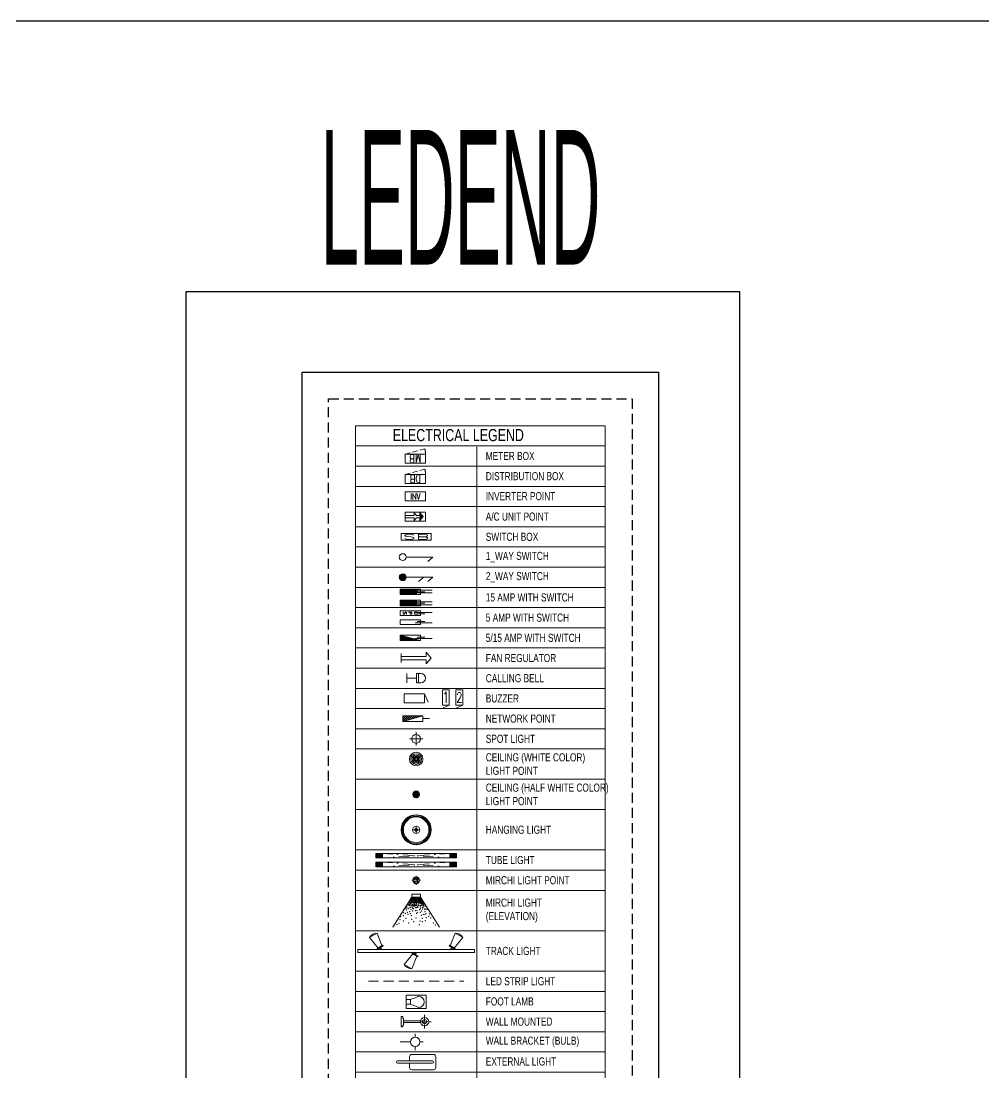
# Model space of a CAD drawing. Header units: inches. Extents: x 3365147 to 3374664, y 1380917 to 1384908.
# Drawn here: x 3371299.2 to 3371728.2, y 1384439.6 to 1384908.2 of the extents above; entities that cross this region are included whole.
import ezdxf

# ---------------------------------------------------------------- set-up
doc = ezdxf.new("R2010")
doc.units = ezdxf.units.IN
doc.header["$LTSCALE"] = 18
doc.header["$MEASUREMENT"] = 0
doc.header["$PDSIZE"] = -1
for name, pattern in [('DASHDOT', [1, 0.5, -0.25, 0, -0.25]), ('DASHDOT2', [0.5, 0.25, -0.125, 0, -0.125]), ('HIDDEN', [0.375, 0.25, -0.125]), ('HIDDEN2', [0.1875, 0.125, -0.0625])]:
    doc.linetypes.add(name, pattern=pattern)
for name, color, linetype, lineweight in [('ELECTRICAL-CEILING-POINTS HATCH_BC', 252, 'Continuous', 5), ('ELECTRICAL-CEILING-POINTS-00_BC', 230, 'Continuous', 20), ('ELECTRICAL-CEILING-POINTS-01_BC', 146, 'Continuous', 9), ('ELECTRICAL-CEILING-POINTS-02_BC', 231, 'Continuous', 5), ('ELECTRICAL-LEGEND BORDER_BC', 21, 'Continuous', 13), ('ELECTRICAL-LEGEND TEXT_BC', 7, 'Continuous', 20), ('ELECTRICAL-UPS-WALL-POINTS-00_BC', 2, 'Continuous', 20), ('ELECTRICAL-UPS-WALL-POINTS-01_BC', 136, 'Continuous', 9), ('ELECTRICAL-WALL-POINTS HATCH_BC', 252, 'Continuous', 5), ('ELECTRICAL-WALL-POINTS-00_BC', 20, 'Continuous', 20), ('ELECTRICAL-WALL-POINTS-01_BC', 136, 'Continuous', 9), ('ELECTRICAL-WALL-POINTS-02_BC', 21, 'Continuous', 5), ('WALL-00_BC', 7, 'Continuous', 30)]:
    doc.layers.add(name, color=color, linetype=linetype, lineweight=lineweight)
doc.styles.add('DIM_BC', font='swisscl.ttf')
doc.styles.add('ROMANS', font='romans.shx', dxfattribs={"width": 0.75})
doc.styles.get("Standard").update_dxf_attribs({"font": 'arial.ttf'})
doc.linetypes.add('BLUE_CUBE', pattern='A,0.1,0,[" BLUE CUBE",Standard,S=0.025,R=0,X=0,Y=-0.01],-0.22', length=0.32)
pattern_1 = [(225, (-69112.906983, 5496.040052), (0.026516504294, -0.026516504294), [])]
pattern_2 = [(315, (889.16595, -2740.59752), (0.265165043, 0.265165043), []), (45, (889.16595, -2740.59752), (-0.265165043, 0.265165043), [])]

# ---------------------------------------------------------------- blocks, each defined once
blk = doc.blocks.new('EC-CEILING LIGHT POINT_BC')
for radius in [3, 0.5]:
    blk.add_circle((0, 0), radius)
at = {"layer": 'ELECTRICAL-CEILING-POINTS-02_BC'}
for radius in [2.38, 1.75, 1.25, 0.875, 0.625]:
    blk.add_circle((0, 0), radius, dxfattribs=at)
blk = doc.blocks.new('EC-MIRCHI LIGHT_BC')
at = {"layer": 'ELECTRICAL-CEILING-POINTS-02_BC'}
h = blk.add_hatch(dxfattribs=at)
h.set_pattern_fill('ANSI31', color=256, scale=0.3, angle=180)
h.set_pattern_definition(pattern_1)
h.paths.add_polyline_path([(-0.89, 0.62, 1), (-0.38, 0.62, 1)])
h = blk.add_hatch(dxfattribs=at)
h.set_pattern_fill('ANSI31', color=256, scale=0.3, angle=180)
h.set_pattern_definition(pattern_1)
h.paths.add_polyline_path([(0.37, 0.64, 1), (0.87, 0.64, 1)])
h = blk.add_hatch(dxfattribs=at)
h.set_pattern_fill('ANSI31', color=256, scale=0.3, angle=180)
h.set_pattern_definition(pattern_1)
h.paths.add_polyline_path([(-0.37, -0.64, 1), (-0.87, -0.64, 1)])
h = blk.add_hatch(dxfattribs=at)
h.set_pattern_fill('ANSI31', color=256, scale=0.3, angle=180)
h.set_pattern_definition(pattern_1)
h.paths.add_polyline_path([(0.38, -0.62, 1), (0.89, -0.62, 1)])
for centre, radius in [((0, 0), 1.5), ((0, 0), 1.3), ((-0.64, 0.62), 0.252), ((0.62, 0.64), 0.252), ((-0.62, -0.64), 0.252), ((0.64, -0.62), 0.252)]:
    blk.add_circle(centre, radius)
at = {"layer": 'ELECTRICAL-CEILING-POINTS-01_BC', "linetype": 'ByBlock', "ltscale": 0.1}
for p, q in [((-2, 0), (2, 0)), ((0, -2), (0, 2))]:
    blk.add_line(p, q, dxfattribs=at)
blk = doc.blocks.new('EC-TRACK LIGHT_BC')
for p, q in [((-2, 7.25), (-1, 1.25)), ((2, 7.25), (-2, 7.25)), ((2, 7.25), (1, 1.25)), ((-1.5, 1.25), (1.5, 1.25)), ((-1.5, 1.25), (-1.5, 1)), ((-1.5, 1), (1.5, 1)), ((-0.25, 1), (-0.25, 0)), ((0.25, 1), (0.25, 0)), ((1.5, 1.25), (1.5, 1))]:
    blk.add_line(p, q)
blk.add_arc((0, 3.5), 4.25, 61.9275, 118.0725)
blk = doc.blocks.new('EC-HANGING LIGHT_BC')
for radius in [165, 41.5]:
    blk.add_circle((0, 0), radius)
at = {"layer": 'ELECTRICAL-CEILING-POINTS-01_BC'}
for p, q in [((0, 18), (-18, 0)), ((-18, 0), (0, -18)), ((18, 0), (0, 18)), ((0, -18), (18, 0))]:
    blk.add_line(p, q, dxfattribs=at)
blk.add_circle((0, 0), 155, dxfattribs=at)
at = {"layer": 'ELECTRICAL-CEILING-POINTS-02_BC'}
for p, q in [((-6, 0), (-41, 0)), ((0, 41), (0, 6)), ((6, 0), (41, 0)), ((0, -6), (0, -41))]:
    blk.add_line(p, q, dxfattribs=at)
at = {"layer": 'ELECTRICAL-CEILING-POINTS-02_BC', "linetype": 'ByBlock'}
blk.add_circle((0, 0), 170, dxfattribs=at)
at = {"layer": 'ELECTRICAL-CEILING-POINTS-02_BC'}
for radius in [145, 5.92]:
    blk.add_circle((0, 0), radius, dxfattribs=at)
blk = doc.blocks.new('EW-FOOT LAMP_BC')
blk.add_line((0, 0.5), (0, -0.5))
blk.add_lwpolyline([(-4.5, -1.5), (0, -1.5), (0, 1.5), (-4.5, 1.5)], close=True)
at = {"layer": 'ELECTRICAL-WALL-POINTS-01_BC'}
for p, q in [((-1, -0.5), (-1, 0.5)), ((-1, 0.5), (0, 0.5)), ((0, -0.5), (-1, -0.5))]:
    blk.add_line(p, q, dxfattribs=at)
for centre, radius, start, end in [((-2.81, 0), 1.25, 90, 270), ((-0.5, 5.21), 4.58, 239.7518, 256.6454), ((-1.56, 0), 0.75, 41.8103, 90), ((-0.5, -5.21), 4.58, 103.3546, 120.2482), ((-1.56, 0), 0.75, 270, 318.1897)]:
    blk.add_arc(centre, radius, start, end, dxfattribs=at)
blk = doc.blocks.new('EW-WALL BRACKET (BULB)_BC')
for p, q in [((4.56, 0), (0, 0)), ((6.66, 3.61), (6.66, 2.09)), ((8.76, 0), (10.27, 0)), ((6.66, -3.62), (6.66, -2.11))]:
    blk.add_line(p, q)
blk.add_circle((6.66, -0.01), 2.1)
blk = doc.blocks.new('EW-AC SHOKET_BC')
at = {"layer": 'ELECTRICAL-WALL-POINTS HATCH_BC'}
h = blk.add_hatch(dxfattribs=at)
h.set_pattern_fill('ANSI31', color=256, scale=0.5, angle=135, style=0)
h.paths.add_polyline_path([(0, 8), (-1.75, 6.5), (1.75, 6.5)])
blk.add_lwpolyline([(-2, 0), (2, 0), (2, 9), (-2, 9)], close=True)
at = {"layer": 'ELECTRICAL-WALL-POINTS-01_BC'}
for p, q in [((0, 8), (-1.75, 6.5)), ((-1.75, 6.5), (-0.5, 6.5)), ((-0.5, 5), (-1.75, 4)), ((-0.5, 5), (-0.5, 6.5)), ((0, 8), (1.75, 6.5)), ((0.5, 6.5), (1.75, 6.5)), ((0.5, 5), (0.5, 6.5)), ((0.5, 5), (1.75, 4)), ((-1.75, 4), (-0.5, 4)), ((-0.5, 0), (-0.5, 4)), ((0.5, 4), (1.75, 4)), ((0.5, 0), (0.5, 4))]:
    blk.add_line(p, q, dxfattribs=at)
blk = doc.blocks.new('*U1160')
blk.add_lwpolyline([(4.5, 4), (-4.5, 4), (-4.5, 0), (4.5, 0)], close=True)
at = {"layer": 'ELECTRICAL-WALL-POINTS-02_BC', "linetype": 'ByBlock'}
blk.add_line((-4.5, 4), (4.19, 6.33), dxfattribs=at)
blk.add_arc((-4.5, 4), 9, 0, 15, dxfattribs=at)
at = {"layer": 'ELECTRICAL-WALL-POINTS-01_BC', "insert": (0, 2), "char_height": 3.6242, "attachment_point": 5, "rotation": 180, "style": 'ROMANS'}
blk.add_mtext('{\\Fromans|c0;DB}', dxfattribs=at)
blk = doc.blocks.new('EW-FAN REGULATOR_BC')
for p, q in [((0, 13.5), (-2.62, 11.25)), ((-2.62, 11.25), (-0.75, 11.25)), ((-0.75, 0), (-0.75, 11.25)), ((0, 13.5), (2.63, 11.25)), ((0.75, 11.25), (2.63, 11.25)), ((0.75, 0), (0.75, 11.25)), ((-2, 0), (2, 0))]:
    blk.add_line(p, q)
blk = doc.blocks.new('EW-WALL MOUNTED LIGHT_BC')
at = {"ltscale": 20}
for p, q in [((5.78, 0.25), (0.75, 0.25)), ((5.78, -0.25), (0.75, -0.25))]:
    blk.add_line(p, q, dxfattribs=at)
blk.add_lwpolyline([(0.75, -0.99), (0.75, 0.99), (0.5, 0.99), (0.5, 1.5), (0, 1.5), (0, -1.5), (0.5, -1.5), (0.5, -0.99), (0.75, -0.99)], dxfattribs=at)
for radius in [1.25, 0.625]:
    blk.add_circle((7, 0), radius)
at = {"layer": 'ELECTRICAL-WALL-POINTS-01_BC', "linetype": 'ByBlock', "ltscale": 0.1}
for p, q in [((6, 0), (8, 0)), ((7, 1), (7, -1))]:
    blk.add_line(p, q, dxfattribs=at)
at = {"layer": 'ELECTRICAL-WALL-POINTS-02_BC'}
for p, q in [((7, 2), (7, 1.25)), ((8.25, 0), (9, 0)), ((7, -2), (7, -1.25))]:
    blk.add_line(p, q, dxfattribs=at)
blk = doc.blocks.new('EC-SPOT LIGHT_BC')
blk.add_circle((0, 0), 2)
at = {"layer": 'ELECTRICAL-CEILING-POINTS-02_BC'}
for p, q in [((-3, 0), (3, 0)), ((0, 3), (0, -3))]:
    blk.add_line(p, q, dxfattribs=at)
blk = doc.blocks.new('EW-BUZZER_BC')
at = {"ltscale": 20}
blk.add_lwpolyline([(-2, 0), (2, 0), (2, 9), (-2, 9)], close=True, dxfattribs=at)
at = {"layer": 'ELECTRICAL-WALL-POINTS-01_BC', "ltscale": 20}
blk.add_line((-2, 9), (1.63, 10.69), dxfattribs=at)
blk = doc.blocks.new('EW-CALLING BELL_BC')
at = {"ltscale": 20}
for p, q in [((-2.08, 4.26), (-2.08, 6.26)), ((-2.08, 5.26), (2.08, 5.26)), ((2.08, 4.26), (2.08, 6.26)), ((-2.08, 4.26), (2.08, 4.26)), ((-2.08, 0), (2.08, 0)), ((0, 4.26), (0, 0))]:
    blk.add_line(p, q, dxfattribs=at)
blk.add_arc((0, 6.26), 2.08, 0, 180, dxfattribs=at)
blk = doc.blocks.new('EW-NETWORK POINT_BC')
at = {"layer": 'ELECTRICAL-WALL-POINTS HATCH_BC'}
h = blk.add_hatch(dxfattribs=at)
h.set_pattern_fill('ANSI31', color=252, scale=5, angle=90, style=0)
h.set_pattern_definition([(135, (-102271.8362, 248239.1881), (-0.4419417382, -0.4419417382), [])])
h.paths.add_polyline_path([(1.25, 0), (-1.25, 0), (-1.25, 9)])
blk.add_lwpolyline([(-1.25, 9), (1.25, 9), (1.25, 0), (-1.25, 0)], close=True)
at = {"layer": 'ELECTRICAL-WALL-POINTS-01_BC'}
blk.add_line((1.25, 0), (-1.25, 9), dxfattribs=at)
at = {"layer": 'ELECTRICAL-WALL-POINTS-02_BC', "linetype": 'Continuous'}
blk.add_line((0, 9), (0, 12), dxfattribs=at)
blk = doc.blocks.new('EW-INVERTER  PONIT_BC')
blk.add_lwpolyline([(4.5, -2), (-4.5, -2), (-4.5, 2), (4.5, 2)], close=True)
at = {"layer": 'ELECTRICAL-WALL-POINTS-01_BC', "insert": (0, 0), "char_height": 2.7181, "attachment_point": 5, "style": 'ROMANS'}
blk.add_mtext('{\\Fromans|c0;INV }', dxfattribs=at)
blk = doc.blocks.new('EW-5&15 AMP SOCKET_BC')
at = {"layer": 'ELECTRICAL-WALL-POINTS HATCH_BC'}
h = blk.add_hatch(dxfattribs=at)
h.set_pattern_fill('ANSI31', color=256, scale=3, angle=135, style=0)
h.paths.add_polyline_path([(1.25, 9), (-1.25, 0), (1.25, 0)])
blk.add_lwpolyline([(-1.25, 9), (1.25, 9), (1.25, 0), (-1.25, 0)], close=True)
at = {"layer": 'ELECTRICAL-WALL-POINTS-01_BC'}
blk.add_line((-1.25, 0), (1.25, 9), dxfattribs=at)
at = {"layer": 'ELECTRICAL-WALL-POINTS-02_BC'}
for p, q in [((0.33, 6.61), (0.33, 14.21)), ((-0.33, 7.54), (-0.33, 10.98))]:
    blk.add_line(p, q, dxfattribs=at)
blk = doc.blocks.new('EW-EXTERNAL POST LIGHT_BC')
for p, q in [((-3.5, 7), (-3.5, 17)), ((-2.5, 18), (2.5, 18)), ((-0.5, 0.5), (-0.5, 16.5)), ((0.5, 0.5), (0.5, 16.5)), ((3.5, 7), (3.5, 17)), ((-2.5, 6), (-0.5, 6)), ((0.5, 6), (2.5, 6))]:
    blk.add_line(p, q)
for centre, radius, start, end in [((-2.5, 17), 1, 90, 180), ((0, 16.5), 0.5, 0, 180), ((2.5, 17), 1, 0, 90), ((-2.5, 7), 1, 180, 270), ((2.5, 7), 1, 270, 0), ((0, 0.5), 0.5, 180, 0)]:
    blk.add_arc(centre, radius, start, end)
blk = doc.blocks.new('EC-MIRCHI LIGHT ELEVATION_BC')
for p, q in [((-2, -1.33), (-2, 0)), ((-2, 0), (2, 0)), ((2, 0), (2, -1.33)), ((2, -1.33), (-2, -1.33))]:
    blk.add_line(p, q)
at = {"layer": 'ELECTRICAL-CEILING-POINTS-01_BC'}
for p in [(-3.64, -4.27), (-3.42, -3.86), (-3.34, -3.71), (-3.25, -4.54), (-3.09, -4.52), (-3.01, -3.19), (-2.91, -3.75), (-2.8, -3.03), (-2.74, -4.26), (-2.68, -3.86), (-2.55, -2.83), (-2.51, -2.47), (-2.48, -4.1), (-2.44, -2.11), (-2.37, -2.02), (-2.27, -2.72), (-2.27, -3.52), (-2.26, -2.17), (-2.21, -1.72), (-2.21, -2.42), (-2.21, -3.08), (-2.19, -1.97), (-2.17, -1.63), (-2.17, -4), (-2.15, -1.88), (-2.15, -3.46), (-2.12, -1.92), (-2.12, -2.47), (-2.08, -1.81), (-2.03, -1.65), (-1.99, -1.43), (-1.99, -1.52), (-1.96, -1.7), (-1.95, -1.44), (-1.93, -2.31), (-1.92, -1.7), (-1.87, -2.6), (-1.81, -2.04), (-1.8, -4.53), (-1.76, -1.41), (-1.74, -1.59), (-1.72, -2.17), (-1.66, -1.44), (-1.66, -3.73), (-1.65, -1.54), (-1.58, -1.74), (-1.56, -2.74), (-1.53, -1.61), (-1.53, -2.99), (-1.53, -3.08), (-1.53, -4.5), (-1.51, -1.41), (-1.51, -1.45), (-1.51, -2.11), (-1.49, -1.7), (-1.49, -2.58), (-1.47, -1.68), (-1.46, -2.98), (-1.46, -3.19), (-1.44, -1.52), (-1.44, -1.7), (-1.44, -1.74), (-1.44, -1.86), (-1.42, -1.83), (-1.4, -1.41), (-1.4, -1.63), (-1.4, -2.71), (-1.33, -2.18), (-1.33, -3.66), (-1.31, -1.43), (-1.31, -1.7), (-1.31, -3.62), (-1.26, -2.47), (-1.24, -1.97), (-1.22, -1.41), (-1.22, -1.56), (-1.1, -1.56), (-1.08, -1.45), (-1.08, -1.59), (-1.06, -1.97), (-1.04, -1.52), (-1.04, -1.77), (-1.01, -1.97), (-0.99, -4.06), (-0.95, -1.47), (-0.92, -3.41), (-0.88, -1.41), (-0.86, -1.63), (-0.86, -1.72), (-0.86, -1.91), (-0.83, -1.41), (-0.81, -1.95), (-0.79, -1.56), (-0.79, -2.22), (-0.79, -3.12), (-0.79, -4.06), (-0.77, -1.45), (-0.74, -1.86), (-0.74, -4.45), (-0.72, -1.41), (-0.72, -2.45), (-0.65, -1.5), (-0.63, -1.5), (-0.63, -2.71), (-0.63, -3.73), (-0.59, -1.71), (-0.59, -2.72), (-0.58, -1.63), (-0.58, -3.17), (-0.56, -3.91), (-0.54, -1.45), (-0.52, -1.97), (-0.47, -1.45), (-0.45, -1.63), (-0.45, -1.68), (-0.45, -2.56), (-0.43, -1.5), (-0.43, -2.38), (-0.38, -1.41), (-0.38, -2.65), (-0.38, -3.12), (-0.34, -1.59), (-0.34, -1.79), (-0.29, -1.5), (-0.27, -1.45), (-0.25, -1.63), (-0.25, -1.9), (-0.23, -2.13), (-0.22, -1.7), (-0.2, -1.74), (-0.18, -2.11), (-0.15, -3.66), (-0.13, -1.7), (-0.11, -1.43), (-0.11, -1.56), (-0.05, -2.38), (-0.04, -1.63), (-0.04, -1.88), (-0.02, -1.45), (0, -1.83), (0.02, -2.78), (0.03, -3.1), (0.05, -3.14), (0.07, -1.59), (0.09, -3.39), (0.12, -1.54), (0.12, -1.68), (0.12, -2.49), (0.14, -4.39), (0.16, -1.45), (0.16, -1.63), (0.16, -2.65), (0.16, -3.66), (0.16, -3.99), (0.18, -2.2), (0.18, -4.63), (0.21, -1.52), (0.21, -2.11), (0.25, -1.61), (0.25, -3.48), (0.34, -1.63), (0.36, -2.31), (0.39, -1.99), (0.39, -2.96), (0.41, -1.41), (0.41, -1.56), (0.41, -1.7), (0.43, -1.84), (0.43, -2.38), (0.43, -3.32), (0.46, -1.45), (0.49, -2.11), (0.55, -1.65), (0.55, -2.47), (0.56, -3.59), (0.59, -1.41), (0.59, -1.72), (0.61, -1.52), (0.66, -1.47), (0.7, -1.52), (0.77, -1.41), (0.77, -1.54), (0.77, -1.83), (0.77, -1.92), (0.77, -2.11), (0.79, -3.19), (0.82, -1.41), (0.84, -1.63), (0.84, -1.9), (0.84, -3.66), (0.91, -2.47), (0.95, -1.52), (0.95, -1.54), (0.95, -1.99), (0.97, -3.52), (1, -1.68), (1.03, -2.31), (1.03, -2.45), (1.03, -3.12), (1.03, -4.47), (1.04, -2.2), (1.07, -1.38), (1.07, -3.03), (1.09, -2.58), (1.11, -1.52), (1.13, -1.65), (1.13, -3.46), (1.18, -2.29), (1.2, -1.47), (1.22, -1.56), (1.25, -1.41), (1.3, -1.84), (1.31, -1.5), (1.31, -4.23), (1.34, -1.45), (1.34, -1.74), (1.36, -1.95), (1.36, -2.4), (1.37, -2.11), (1.38, -2.53), (1.38, -3.75), (1.47, -1.41), (1.47, -1.59), (1.47, -2.17), (1.5, -1.77), (1.5, -1.88), (1.52, -1.41), (1.54, -2.74), (1.56, -1.41), (1.57, -2.31), (1.59, -2.13), (1.59, -3.39), (1.61, -1.47), (1.63, -1.65), (1.65, -1.52), (1.68, -2.71), (1.72, -1.99), (1.78, -3.19), (1.81, -1.43), (1.86, -1.7), (1.86, -2.58), (1.9, -1.56), (1.9, -2.69), (1.9, -3.12), (1.91, -2.38), (1.91, -3.32), (1.91, -3.99), (1.93, -1.36), (1.93, -1.97), (1.95, -1.65), (1.95, -2.33), (1.98, -2.45), (1.98, -3.32), (2.02, -4.18), (2.13, -2.49), (2.2, -1.99), (2.22, -3.12), (2.26, -3.48), (2.31, -3.79), (2.31, -4.33), (2.33, -3.08), (2.35, -2.13), (2.38, -3.12), (2.42, -4.14), (2.54, -2.4), (2.69, -2.96), (2.74, -2.65), (2.78, -3.64), (2.81, -4.39), (3.12, -3.21), (3.12, -3.99), (3.26, -3.66), (3.28, -3.96), (3.33, -4.47), (3.85, -4.29), (3.93, -4.67), (-5.64, -8.24), (-5.51, -7.02), (-4.83, -8.71), (-4.46, -6.35), (-4.38, -7.11), (-4.16, -5.75), (-4.13, -5.15), (-3.93, -8.08), (-3.69, -6.35), (-3.57, -9.01), (-3.42, -6.49), (-3.28, -4.8), (-3.05, -5.24), (-2.88, -7.83), (-2.74, -6.01), (-2.55, -4.93), (-2.53, -8.69), (-2.34, -5.75), (-2.24, -6.91), (-2.07, -5.21), (-1.73, -4.8), (-1.6, -6.35), (-1.58, -5.9), (-1.58, -7.51), (-1.33, -5.27), (-1.22, -5.09), (-1.22, -5.27), (-1.06, -6.55), (-0.92, -5.07), (-0.92, -5.34), (-0.58, -4.72), (-0.52, -5.27), (-0.43, -7.34), (-0.25, -6.08), (-0.18, -5.14), (0.09, -6.08), (0.22, -5.21), (0.22, -8.57), (0.36, -7.41), (0.55, -8.31), (0.7, -5.54), (0.7, -5.88), (0.75, -5.72), (1.04, -4.95), (1.52, -6.98), (1.71, -5.14), (1.84, -5.81), (1.84, -6.49), (1.88, -8.1), (1.98, -5.07), (2.33, -5.02), (2.38, -7.5), (2.58, -5.07), (2.72, -5.88), (2.87, -6.68), (2.99, -5.88), (3.19, -4.81), (3.19, -9.04), (3.39, -5.34), (3.73, -6.62), (3.87, -9.11), (3.93, -5.27), (3.93, -7.83), (4, -6.82), (4.1, -4.84), (4.2, -6.69), (4.3, -5.36), (4.41, -8.58), (4.88, -6.76), (5.69, -7.43), (5.89, -8.91), (-8.48, -13.69), (-7.6, -13.02), (-7.13, -11.33), (-6.93, -10.05), (-5.78, -12.07), (-5.71, -9.58), (-4.5, -10.86), (-3.35, -12.95), (-2.2, -9.58), (-1.93, -11.2), (-1.06, -12.34), (-0.05, -10.59), (1.44, -13.62), (1.78, -11.94), (2.24, -9.5), (2.72, -10.79), (2.79, -12.28), (4.07, -11.8), (4.47, -10.46), (5.62, -9.99), (6.5, -10.66), (7.64, -12.88), (8.52, -13.76)]:
    blk.add_point(p, dxfattribs=at)
at = {"layer": 'ELECTRICAL-CEILING-POINTS-02_BC'}
for p, q in [((-2, -1.33), (-10.35, -14.7)), ((2, -1.33), (10.35, -14.7))]:
    blk.add_line(p, q, dxfattribs=at)
blk = doc.blocks.new('*U1156')
blk.add_lwpolyline([(4.5, 4), (-4.5, 4), (-4.5, 0), (4.5, 0)], close=True)
at = {"layer": 'ELECTRICAL-WALL-POINTS-02_BC', "linetype": 'ByBlock'}
blk.add_line((-4.5, 4), (4.19, 6.33), dxfattribs=at)
blk.add_arc((-4.5, 4), 9, 0, 15, dxfattribs=at)
at = {"layer": 'ELECTRICAL-WALL-POINTS-01_BC', "insert": (0, 2), "char_height": 3.6242, "attachment_point": 5, "rotation": 180, "style": 'ROMANS'}
blk.add_mtext('{\\Fromans|c0;MB}', dxfattribs=at)
blk = doc.blocks.new('EW-SWITCH BOX_BC')
blk.add_lwpolyline([(4.5, -1), (-4.5, -1), (-4.5, 1), (4.5, 1)], close=True)
at = {"layer": 'ELECTRICAL-WALL-POINTS-01_BC', "insert": (0, 0), "char_height": 1.5, "attachment_point": 5, "style": 'ROMANS'}
blk.add_mtext('{\\Fromans|c0;\\W3;SB}', dxfattribs=at)
blk = doc.blocks.new('EW-ONE WAY SWITCH_BC')
at = {"ltscale": 20}
for p, q in [((0, 2), (0, 10)), ((0, 10), (1.3, 8.48))]:
    blk.add_line(p, q, dxfattribs=at)
blk.add_circle((0, 1), 1, dxfattribs=at)
blk = doc.blocks.new('EW-TWO WAY SWITCH_BC')
at = {"layer": 'ELECTRICAL-WALL-POINTS HATCH_BC', "ltscale": 20}
h = blk.add_hatch(dxfattribs=at)
h.set_pattern_fill('ANSI31', color=256, scale=1.5, angle=135)
h.set_pattern_definition([(180, (0, 2.00007), (-3e-17, -0.1875), [])])
edge = h.paths.add_edge_path()
edge.add_arc((0, 1), 1, 0, 360)
at = {"ltscale": 20}
for p, q in [((0, 2), (0, 10)), ((0, 10), (1.3, 8.48)), ((0, 7.23), (1.3, 5.71))]:
    blk.add_line(p, q, dxfattribs=at)
blk.add_circle((0, 1), 1, dxfattribs=at)
blk = doc.blocks.new('EW-15 AMP SOCKET_BC')
at = {"layer": 'ELECTRICAL-WALL-POINTS HATCH_BC'}
h = blk.add_hatch(dxfattribs=at)
h.set_pattern_fill('ANSI31', color=256, scale=3, angle=135, style=0)
h.paths.add_polyline_path([(1.25, 0), (1.25, 7.54), (-1.25, 7.54), (-1.25, 0)])
blk.add_lwpolyline([(-1.25, 9), (1.25, 9), (1.25, 0), (-1.25, 0)], close=True)
at = {"layer": 'ELECTRICAL-WALL-POINTS-01_BC'}
for p, q in [((-0.75, 6.61), (-0.75, 14.21)), ((0.5, 6.61), (0.5, 14.21)), ((0, 7.54), (0, 10.98))]:
    blk.add_line(p, q, dxfattribs=at)
blk = doc.blocks.new('EW-5 AMP SOCKET_BC')
for p, q in [((-1, 0), (-1, 9)), ((-1, 9), (1, 9)), ((1, 0), (1, 9)), ((-1, 0), (1, 0))]:
    blk.add_line(p, q)
at = {"layer": 'ELECTRICAL-WALL-POINTS-01_BC'}
for p, q in [((-0.33, 6.61), (-0.33, 14.21)), ((0.33, 7.54), (0.33, 10.98))]:
    blk.add_line(p, q, dxfattribs=at)
blk = doc.blocks.new('EW-TUBE LIGHT_BC')
at = {"layer": 'ELECTRICAL-WALL-POINTS HATCH_BC'}
h = blk.add_hatch(dxfattribs=at)
h.set_pattern_fill('ANSI37', color=256, scale=3, angle=-90, style=0)
h.set_pattern_definition(pattern_2)
h.paths.add_polyline_path([(-15, -1), (-15, 1), (-18, 1), (-18, -1)])
h = blk.add_hatch(dxfattribs=at)
h.set_pattern_fill('ANSI37', color=256, scale=3, angle=-90, style=0)
h.set_pattern_definition(pattern_2)
h.paths.add_polyline_path([(18, -1), (18, 1), (15, 1), (15, -1)])
for p, q in [((-15, 1), (-15, -1)), ((15, 1), (15, -1))]:
    blk.add_line(p, q)
blk.add_lwpolyline([(-18, -1), (18, -1), (18, 1), (-18, 1)], close=True)
at = {"layer": 'ELECTRICAL-WALL-POINTS-02_BC', "linetype": 'ByBlock'}
for points in [[(15, 1), (-15, -1)], [(-15, 1), (15, -1)]]:
    blk.add_lwpolyline(points, dxfattribs=at)
blk = doc.blocks.new('EC-TUBE LIGHT_BC')
at = {"layer": 'ELECTRICAL-CEILING-POINTS HATCH_BC'}
h = blk.add_hatch(dxfattribs=at)
h.set_pattern_fill('ANSI37', color=256, scale=3, angle=-90, style=0)
h.set_pattern_definition(pattern_2)
h.paths.add_polyline_path([(-15, -1), (-15, 1), (-18, 1), (-18, -1)])
h = blk.add_hatch(dxfattribs=at)
h.set_pattern_fill('ANSI37', color=256, scale=3, angle=-90, style=0)
h.set_pattern_definition(pattern_2)
h.paths.add_polyline_path([(18, -1), (18, 1), (15, 1), (15, -1)])
for p, q in [((-15, 1), (-15, -1)), ((15, 1), (15, -1))]:
    blk.add_line(p, q)
blk.add_lwpolyline([(-18, -1), (18, -1), (18, 1), (-18, 1)], close=True)
at = {"layer": 'ELECTRICAL-CEILING-POINTS-02_BC', "linetype": 'ByBlock'}
for points in [[(15, 1), (-15, -1)], [(-15, 1), (15, -1)]]:
    blk.add_lwpolyline(points, dxfattribs=at)
blk = doc.blocks.new('Ceiling point')
at = {"layer": 'ELECTRICAL-CEILING-POINTS-02_BC'}
h = blk.add_hatch(dxfattribs=at)
h.set_pattern_fill('ANSI31', color=256, scale=0.1)
h.set_pattern_definition([(45, (0, 0), (-0.224506, 0.224506), [])])
edge = h.paths.add_edge_path()
edge.add_arc((0, 0), 3, 0, 360)
blk.add_circle((0, 0), 3)
blk = doc.blocks.new('EW-5 AMP SOCKET_UPS_BC')
for p, q in [((-1, 0), (-1, 9)), ((-1, 9), (1, 9)), ((1, 0), (1, 9)), ((-1, 0), (1, 0))]:
    blk.add_line(p, q)
at = {"layer": 'ELECTRICAL-UPS-WALL-POINTS-01_BC'}
for p, q in [((-0.33, 6.61), (-0.33, 14.21)), ((0.33, 7.54), (0.33, 10.98))]:
    blk.add_line(p, q, dxfattribs=at)
at = {"layer": 'ELECTRICAL-UPS-WALL-POINTS-01_BC', "insert": (0, 4.5), "char_height": 1.5, "attachment_point": 5, "style": 'ROMANS'}
blk.add_mtext('{\\Fromans|c0;\\W1;U\\PP\\PS}', dxfattribs=at)
blk = doc.blocks.new('EW-15 AMP SOCKET_UPS_BC')
at = {"layer": 'ELECTRICAL-WALL-POINTS HATCH_BC'}
h = blk.add_hatch(dxfattribs=at)
h.set_pattern_fill('ANSI31', color=256, scale=3, angle=135, style=0)
h.paths.add_polyline_path([(1.25, 0), (1.25, 7.54), (-1.25, 7.54), (-1.25, 0)])
blk.add_lwpolyline([(-1.25, 9), (1.25, 9), (1.25, 0), (-1.25, 0)], close=True)
at = {"layer": 'ELECTRICAL-UPS-WALL-POINTS-01_BC'}
for p, q in [((-0.75, 6.61), (-0.75, 14.21)), ((0.5, 6.61), (0.5, 14.21)), ((0, 7.54), (0, 10.98))]:
    blk.add_line(p, q, dxfattribs=at)
at = {"layer": 'ELECTRICAL-UPS-WALL-POINTS-01_BC', "insert": (0, 4.5), "char_height": 1.5, "attachment_point": 5, "style": 'ROMANS'}
blk.add_mtext('{\\Fromans|c0;\\W1;U\\PP\\PS}', dxfattribs=at)
blk = doc.blocks.new('EW-BUZZER_BC_1')
at = {"ltscale": 20}
blk.add_lwpolyline([(-2, 0), (2, 0), (2, 9), (-2, 9)], close=True, dxfattribs=at)
at = {"layer": 'ELECTRICAL-WALL-POINTS-01_BC', "ltscale": 20}
blk.add_line((-2, 9), (1.63, 10.69), dxfattribs=at)
at = {"layer": 'ELECTRICAL-WALL-POINTS-01_BC', "insert": (0, 4.5), "char_height": 6.5, "attachment_point": 5, "rotation": 180, "style": 'ROMANS'}
blk.add_mtext('{\\Fromant|c0;\\W0.75;1}', dxfattribs=at)
blk = doc.blocks.new('EW-BUZZER_BC_2')
at = {"ltscale": 20}
blk.add_lwpolyline([(-2, 0), (2, 0), (2, 9), (-2, 9)], close=True, dxfattribs=at)
at = {"layer": 'ELECTRICAL-WALL-POINTS-01_BC', "ltscale": 20}
blk.add_line((-2, 9), (1.63, 10.69), dxfattribs=at)
at = {"layer": 'ELECTRICAL-WALL-POINTS-01_BC', "insert": (0, 4.5), "char_height": 6, "attachment_point": 5, "rotation": 180, "style": 'ROMANS'}
blk.add_mtext('{\\Fromant|c0;\\W0.75;2}', dxfattribs=at)

msp = doc.modelspace()

# ---------------------------------------------------------------- linework, layer by layer
at = {"color": 6, "linetype": 'BLUE_CUBE', "ltscale": 30, "transparency": 33554687}
msp.add_lwpolyline([(3371372.84561, 1384787.74345), (3371619.26983, 1384787.74345), (3371619.26983, 1384038.1006), (3371372.84561, 1384038.1006)], close=True, dxfattribs=at)
at = {"color": 5, "transparency": 33554687}
msp.add_lwpolyline([(3371424.44227, 1384751.74345), (3371583.26983, 1384751.74345), (3371583.26983, 1384065.1006), (3371424.44227, 1384065.1006)], close=True, dxfattribs=at)
at = {"layer": 'Defpoints', "linetype": 'HIDDEN', "transparency": 33554687}
msp.add_lwpolyline([(3371436.2637, 1384739.92202), (3371571.4484, 1384739.92202), (3371571.4484, 1384076.92202), (3371436.2637, 1384076.92202)], close=True, dxfattribs=at)
at = {"layer": 'ELECTRICAL-CEILING-POINTS-00_BC', "linetype": 'HIDDEN', "transparency": 33554687}
msp.add_line((3371453.99951, 1384480.42202), (3371496.52789, 1384480.42202), dxfattribs=at)
at = {"layer": 'ELECTRICAL-CEILING-POINTS-00_BC', "transparency": 33554687}
msp.add_lwpolyline([(3371449.2637, 1384493.20232), (3371449.2637, 1384494.64172), (3371501.2637, 1384494.64172), (3371501.2637, 1384493.20232)], close=True, dxfattribs=at)
at = {"layer": 'ELECTRICAL-LEGEND BORDER_BC', "transparency": 33554687}
for p, q in [((3371448.2637, 1384727.92202), (3371448.2637, 1384088.92202)), ((3371448.2637, 1384727.92202), (3371559.4484, 1384727.92202)), ((3371559.4484, 1384727.92202), (3371559.4484, 1384088.92202)), ((3371448.2637, 1384718.92202), (3371559.4484, 1384718.92202)), ((3371502.2637, 1384718.55841), (3371502.2637, 1384088.92202)), ((3371448.2637, 1384709.92202), (3371559.4484, 1384709.92202)), ((3371448.2637, 1384700.92202), (3371559.4484, 1384700.92202)), ((3371448.2637, 1384691.92202), (3371559.4484, 1384691.92202)), ((3371448.2637, 1384682.92202), (3371559.4484, 1384682.92202)), ((3371448.2637, 1384673.92202), (3371559.4484, 1384673.92202)), ((3371448.2637, 1384664.92202), (3371559.4484, 1384664.92202)), ((3371448.2637, 1384655.92202), (3371559.4484, 1384655.92202)), ((3371448.2637, 1384646.92202), (3371559.4484, 1384646.92202)), ((3371448.2637, 1384637.92202), (3371559.4484, 1384637.92202)), ((3371448.2637, 1384628.92202), (3371559.4484, 1384628.92202)), ((3371448.2637, 1384619.92202), (3371559.4484, 1384619.92202)), ((3371448.2637, 1384610.92202), (3371559.4484, 1384610.92202)), ((3371448.2637, 1384601.92202), (3371559.4484, 1384601.92202)), ((3371448.2637, 1384592.92202), (3371559.4484, 1384592.92202)), ((3371448.2637, 1384583.92202), (3371559.4484, 1384583.92202)), ((3371448.2637, 1384570.42202), (3371559.4484, 1384570.42202)), ((3371448.2637, 1384556.92202), (3371559.4484, 1384556.92202)), ((3371448.2637, 1384538.92202), (3371559.4484, 1384538.92202)), ((3371448.2637, 1384529.92202), (3371559.4484, 1384529.92202)), ((3371448.2637, 1384520.92202), (3371559.4484, 1384520.92202)), ((3371448.2637, 1384502.92202), (3371559.4484, 1384502.92202)), ((3371448.2637, 1384484.92202), (3371559.4484, 1384484.92202)), ((3371448.2637, 1384475.92202), (3371559.4484, 1384475.92202)), ((3371448.2637, 1384466.92202), (3371559.4484, 1384466.92202)), ((3371448.2637, 1384457.92202), (3371559.4484, 1384457.92202)), ((3371448.2637, 1384448.92202), (3371559.4484, 1384448.92202)), ((3371448.2637, 1384439.92202), (3371559.4484, 1384439.92202))]:
    msp.add_line(p, q, dxfattribs=at)
at = {"layer": 'WALL-00_BC', "transparency": 33554687}
msp.add_lwpolyline([(3372405.85386, 1384908.22609), (3371276.66347, 1384908.22609), (3371276.66347, 1383944.32416), (3372405.85386, 1383944.32416)], close=True, dxfattribs=at)

# ---------------------------------------------------------------- block references
at = {"layer": 'ELECTRICAL-CEILING-POINTS-00_BC', "transparency": 33554687}
for name, p in [('EC-SPOT LIGHT_BC', (3371475.2621, 1384588.42202)), ('EC-MIRCHI LIGHT ELEVATION_BC', (3371475.2637, 1384519.2736))]:
    msp.add_blockref(name, p, dxfattribs=at)
for name, p, rotation in [('EC-CEILING LIGHT POINT_BC', (3371475.2621, 1384579.42202), 270), ('EC-TRACK LIGHT_BC', (3371459.80432, 1384494.64172), 29.99999999999999)]:
    msp.add_blockref(name, p, dxfattribs=dict(at, rotation=rotation))
for name, p, xscale, yscale, zscale in [('Ceiling point', (3371475.2637, 1384563.67202), 0.5, 0.5, 0.5), ('EC-HANGING LIGHT_BC', (3371475.2621, 1384547.92202), 0.0393700787401575, 0.0393700787401575, 0.0393700787401575)]:
    msp.add_blockref(name, p, dxfattribs=dict(at, xscale=xscale, yscale=yscale, zscale=zscale))
at = {"layer": 'ELECTRICAL-CEILING-POINTS-00_BC', "linetype": 'DASHDOT2', "transparency": 33554687}
msp.add_blockref('EC-TUBE LIGHT_BC', (3371475.2637, 1384532.42202), dxfattribs=at)
at = {"layer": 'ELECTRICAL-CEILING-POINTS-00_BC', "linetype": 'DASHDOT', "transparency": 33554687}
msp.add_blockref('EC-MIRCHI LIGHT_BC', (3371475.2629, 1384525.42202), dxfattribs=at)
at = {"layer": 'ELECTRICAL-CEILING-POINTS-00_BC', "transparency": 33554687, "xscale": -1}
for p, rotation in [((3371490.72308, 1384494.64172), 330.0000000000001), ((3371475.2637, 1384493.20232), 150)]:
    msp.add_blockref('EC-TRACK LIGHT_BC', p, dxfattribs=dict(at, rotation=rotation))
at = {"layer": 'ELECTRICAL-UPS-WALL-POINTS-00_BC', "ltscale": 20, "transparency": 33554687, "rotation": 270.0000000000489}
for name, p in [('EW-15 AMP SOCKET_UPS_BC', (3371468.15821, 1384653.92202)), ('EW-5 AMP SOCKET_UPS_BC', (3371468.15821, 1384644.42204))]:
    msp.add_blockref(name, p, dxfattribs=at)
at = {"layer": 'ELECTRICAL-WALL-POINTS-00_BC', "linetype": 'HIDDEN2', "transparency": 33554687}
for name, p in [('*U1156', (3371474.93675, 1384711.25734)), ('*U1160', (3371474.93675, 1384702.25734))]:
    msp.add_blockref(name, p, dxfattribs=at)
at = {"layer": 'ELECTRICAL-WALL-POINTS-00_BC', "ltscale": 20, "transparency": 33554687}
msp.add_blockref('EW-INVERTER  PONIT_BC', (3371474.93723, 1384696.42202), dxfattribs=at)
for name, p, rotation in [('EW-AC SHOKET_BC', (3371470.43723, 1384687.42202), 269.9999999999999), ('EW-5&15 AMP SOCKET_BC', (3371468.15821, 1384633.42202), 270), ('EW-FAN REGULATOR_BC', (3371468.5137, 1384624.42202), 270), ('EW-CALLING BELL_BC', (3371471.08987, 1384615.42202), 270), ('EW-BUZZER_BC', (3371469.91827, 1384606.42202), 270), ('EW-NETWORK POINT_BC', (3371469.2637, 1384597.42202), 270)]:
    msp.add_blockref(name, p, dxfattribs=dict(at, rotation=rotation))
at = {"layer": 'ELECTRICAL-WALL-POINTS-00_BC', "ltscale": 20, "transparency": 33554687, "xscale": 1.5, "yscale": 1.5, "zscale": 1.5}
msp.add_blockref('EW-SWITCH BOX_BC', (3371475.2637, 1384678.42202), dxfattribs=at)
at = {"layer": 'ELECTRICAL-WALL-POINTS-00_BC', "ltscale": 20, "transparency": 33554687}
for name, p, xscale, yscale, zscale, rotation in [('EW-ONE WAY SWITCH_BC', (3371467.76365, 1384669.42202), 1.5, 1.5, 1.5, 270), ('EW-TWO WAY SWITCH_BC', (3371467.76365, 1384660.42202), 1.5, 1.5, 1.5, 270), ('EW-BUZZER_BC_1', (3371488.4996, 1384610.2445), 0.7500000000000001, 0.7500000000000001, 0.7500000000000001, 180), ('EW-BUZZER_BC_2', (3371494.50028, 1384610.2445), 0.75, 0.75, 0.75, 180)]:
    msp.add_blockref(name, p, dxfattribs=dict(at, xscale=xscale, yscale=yscale, zscale=zscale, rotation=rotation))
at = {"layer": 'ELECTRICAL-WALL-POINTS-00_BC', "ltscale": 20, "transparency": 33554687, "xscale": -1, "rotation": 270}
for name, p in [('EW-15 AMP SOCKET_BC', (3371468.15821, 1384648.92202)), ('EW-5 AMP SOCKET_BC', (3371468.15821, 1384640.42201))]:
    msp.add_blockref(name, p, dxfattribs=at)
at = {"layer": 'ELECTRICAL-WALL-POINTS-00_BC', "linetype": 'DASHDOT2', "transparency": 33554687}
msp.add_blockref('EW-TUBE LIGHT_BC', (3371475.2637, 1384536.42202), dxfattribs=at)
at = {"layer": 'ELECTRICAL-WALL-POINTS-00_BC', "transparency": 33554687}
for name, p, xscale, yscale, zscale, rotation in [('EW-FOOT LAMP_BC', (3371470.7629, 1384471.24022), 2, 2, 2, 180), ('EW-EXTERNAL POST LIGHT_BC', (3371466.5137, 1384444.42202), -0.972222222222222, 0.972222222222222, 0.972222222222222, 270)]:
    msp.add_blockref(name, p, dxfattribs=dict(at, xscale=xscale, yscale=yscale, zscale=zscale, rotation=rotation))
at = {"layer": 'ELECTRICAL-WALL-POINTS-00_BC', "linetype": 'DASHDOT', "ltscale": 20, "transparency": 33554687, "xscale": 1.5, "yscale": 1.5, "zscale": 1.5}
msp.add_blockref('EW-WALL MOUNTED LIGHT_BC', (3371468.5137, 1384462.42202), dxfattribs=at)
at = {"layer": 'ELECTRICAL-WALL-POINTS-00_BC', "transparency": 33554687}
msp.add_blockref('EW-WALL BRACKET (BULB)_BC', (3371468.18378, 1384453.42202), dxfattribs=at)

# ---------------------------------------------------------------- texts
at = {"color": 0, "transparency": 33554687, "insert": (3371432.66703, 1384799.74345), "char_height": 60, "attachment_point": 7, "style": 'DIM_BC'}
msp.add_mtext('{\\W0.5;LEDEND}', dxfattribs=at)
at = {"layer": 'ELECTRICAL-LEGEND TEXT_BC', "transparency": 33554687, "style": 'DIM_BC'}
for s, insert, char_height, attachment_point in [('ELECTRICAL LEGEND', (3371464.85412, 1384726.46122), 5.3977423, 1), ('METER BOX', (3371506.28954, 1384714.42202), 3.598495, 4), ('DISTRIBUTION BOX', (3371506.28954, 1384705.42202), 3.5984949, 4), ('INVERTER POINT ', (3371506.28954, 1384696.52579), 3.5984949, 4), ('A/C UNIT POINT', (3371506.28954, 1384687.42202), 3.5984949, 4), ('SWITCH BOX', (3371506.28954, 1384678.42202), 3.598495, 4), ('1_WAY SWITCH', (3371506.28954, 1384669.42202), 3.5984949, 4), ('2_WAY SWITCH', (3371506.28954, 1384660.42202), 3.5984949, 4), ('15 AMP WITH SWITCH ', (3371506.28954, 1384651.42202), 3.5984949, 4), ('5 AMP WITH SWITCH ', (3371506.28954, 1384642.42202), 3.5984949, 4), ('5/15 AMP WITH SWITCH ', (3371506.28954, 1384633.42202), 3.5984949, 4), ('FAN REGULATOR', (3371506.28954, 1384624.42202), 3.5984949, 4), ('CALLING BELL', (3371506.28954, 1384615.42202), 3.5984949, 4), ('BUZZER', (3371506.28954, 1384606.42202), 3.598495, 4), ('NETWORK POINT ', (3371506.28954, 1384597.42202), 3.5984949, 4), ('SPOT LIGHT', (3371506.28954, 1384588.42202), 3.598495, 4), ('CEILING (WHITE COLOR)\\PLIGHT POINT', (3371506.28954, 1384577.17202), 3.5984949, 4), ('CEILING (HALF WHITE COLOR)\\PLIGHT POINT', (3371506.28954, 1384563.67202), 3.5984949, 4), ('HANGING LIGHT', (3371506.28954, 1384547.92202), 3.5984949, 4), ('TUBE LIGHT', (3371506.28954, 1384534.42202), 3.598495, 4), ('MIRCHI LIGHT POINT', (3371506.28954, 1384525.42202), 3.5984949, 4), ('MIRCHI LIGHT\\P(ELEVATION) ', (3371506.28954, 1384511.92202), 3.5984949, 4), ('TRACK LIGHT', (3371506.28954, 1384493.92202), 3.5984949, 4), ('LED STRIP LIGHT', (3371506.28954, 1384480.42202), 3.5984949, 4), ('FOOT LAMB', (3371506.28954, 1384471.42202), 3.598495, 4), ('WALL MOUNTED', (3371506.28954, 1384462.42202), 3.5984949, 4), ('WALL BRACKET (BULB)', (3371506.28954, 1384453.42202), 3.5984949, 4), ('EXTERNAL LIGHT', (3371506.28954, 1384444.66126), 3.5984949, 4)]:
    msp.add_mtext(s, dxfattribs=dict(at, insert=insert, char_height=char_height, attachment_point=attachment_point))

doc.saveas('drawing.dxf')
